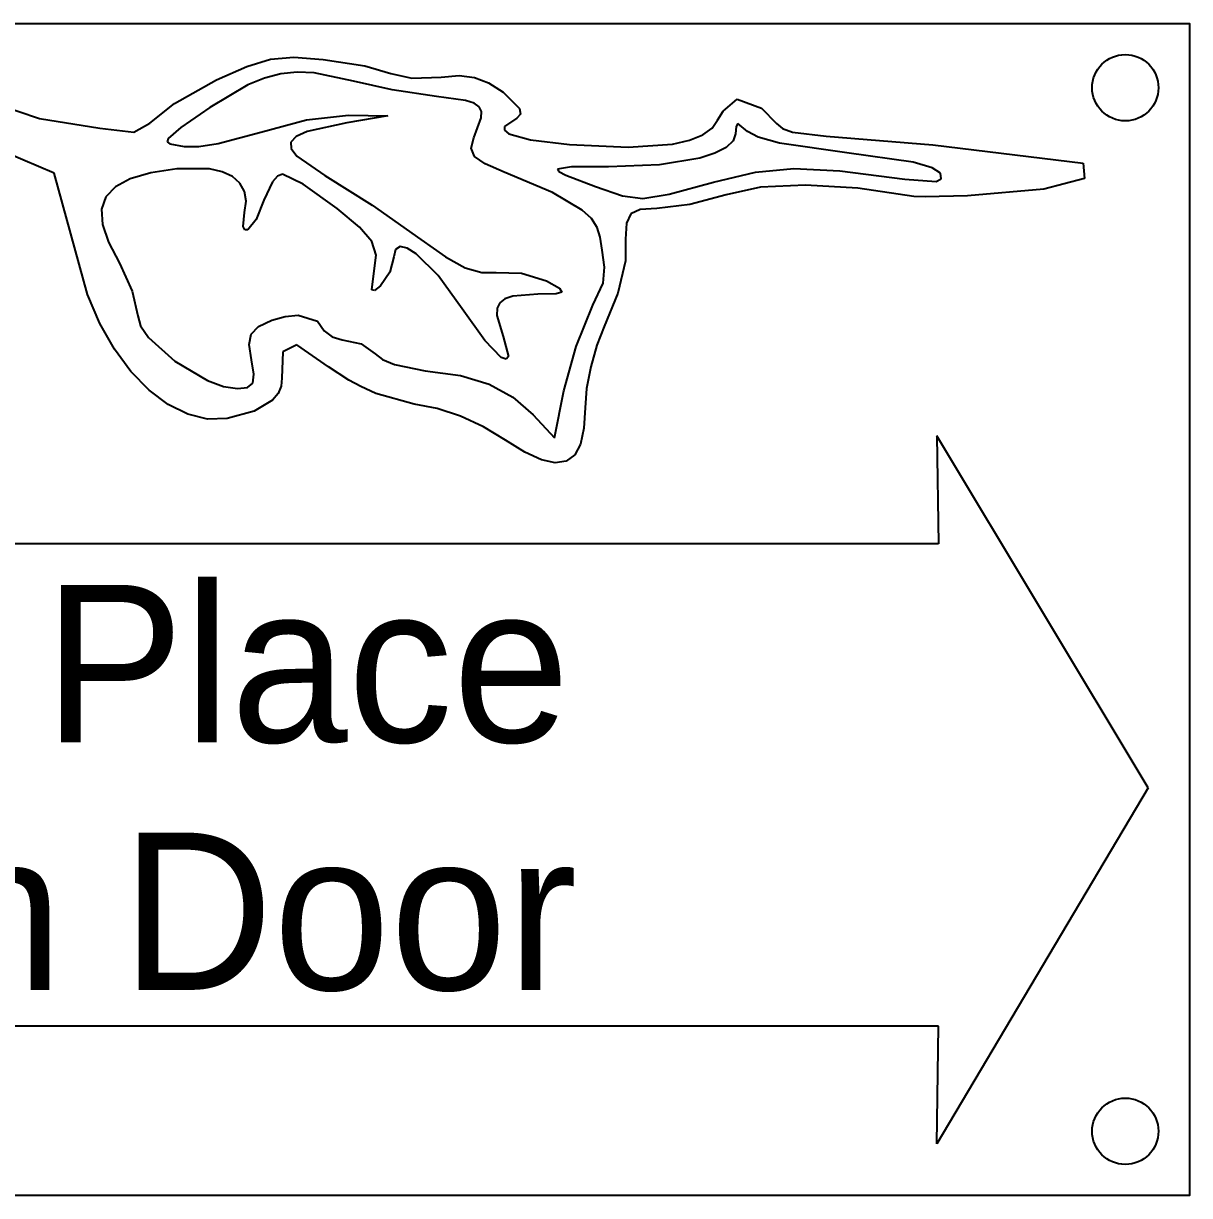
# Model space of a CAD drawing. Extents: x 0 to 8.02, y 0.01 to 4.01.
# Drawn here: x 4.042 to 8.022, y 0.011 to 4.011 of the extents above; entities that cross this region are included whole.
import ezdxf

# ---------------------------------------------------------------- set-up
doc = ezdxf.new("R2010")
doc.units = 0
doc.layers.get('0').update_dxf_attribs({"linetype": 'CONTINUOUS'})
doc.layers.add('LAYER_1', color=7, linetype='CONTINUOUS')

msp = doc.modelspace()

# ---------------------------------------------------------------- linework, layer by layer
at = {"color": 2, "linetype": 'BYBLOCK'}
for p, q in [((7.8814, 1.4031), (7.16, 2.604)), ((7.16, 2.604), (7.1654, 2.2356)), ((7.1654, 2.2356), (1.6156, 2.2356)), ((7.8814, 1.4031), (7.16, 0.1872)), ((7.1654, 0.5891), (1.6156, 0.5891)), ((7.16, 0.1872), (7.1654, 0.5891))]:
    msp.add_line(p, q, dxfattribs=at)
msp.add_lwpolyline([(0.0049, 4.0114), (8.0222, 4.0114), (8.0222, 0.0112), (0.0049, 0.0112)], close=True, dxfattribs=at)
for centre in [(7.8028, 3.792), (7.8028, 0.2306)]:
    msp.add_circle(centre, 0.1132, dxfattribs=at)
at = {"layer": 'LAYER_1', "color": 2}
for p, q in [((4.8041, 3.8646), (4.8851, 3.8891)), ((4.8851, 3.8891), (4.9651, 3.8958)), ((4.9651, 3.8958), (5.0649, 3.8888)), ((5.0649, 3.8888), (5.2065, 3.8667)), ((4.7012, 3.8184), (4.8041, 3.8646)), ((4.9761, 3.8454), (4.9204, 3.8397)), ((5.0344, 3.8429), (4.9761, 3.8454)), ((5.1681, 3.8146), (5.0344, 3.8429)), ((5.2065, 3.8667), (5.2958, 3.8406)), ((5.2958, 3.8406), (5.3678, 3.8251)), ((3.6512, 3.8361), (4.0969, 3.6873)), ((4.5577, 3.7383), (4.7012, 3.8184)), ((4.8077, 3.8015), (4.678, 3.7251)), ((4.865, 3.8251), (4.8077, 3.8015)), ((4.9204, 3.8397), (4.865, 3.8251)), ((5.2998, 3.7853), (5.1681, 3.8146)), ((5.3678, 3.8251), (5.4675, 3.8285)), ((5.4675, 3.8285), (5.5291, 3.8332)), ((5.5291, 3.8332), (5.5811, 3.827)), ((5.5811, 3.827), (5.6291, 3.8086)), ((5.6291, 3.8086), (5.6787, 3.7766)), ((5.4519, 3.7621), (5.2998, 3.7853)), ((5.5504, 3.748), (5.4519, 3.7621)), ((5.6787, 3.7766), (5.735, 3.7207)), ((4.4725, 3.6714), (4.5577, 3.7383)), ((4.678, 3.7251), (4.5788, 3.6568)), ((5.5798, 3.7392), (5.5504, 3.748)), ((5.5977, 3.7273), (5.5798, 3.7392)), ((5.6052, 3.711), (5.5977, 3.7273)), ((5.735, 3.7207), (5.7387, 3.7013)), ((6.4303, 3.7118), (6.4775, 3.7527)), ((6.4775, 3.7527), (6.5615, 3.7223)), ((6.5615, 3.7223), (6.6124, 3.6696)), ((4.0969, 3.6873), (4.3021, 3.6535)), ((4.8514, 3.6409), (5.0079, 3.683)), ((5.0079, 3.683), (5.1513, 3.6988)), ((5.2853, 3.6958), (5.1461, 3.6726)), ((5.1513, 3.6988), (5.2853, 3.6958)), ((5.5787, 3.621), (5.6037, 3.6888)), ((5.6037, 3.6888), (5.6052, 3.711)), ((5.7257, 3.6885), (5.6832, 3.6596)), ((5.7387, 3.7013), (5.7257, 3.6885)), ((6.3923, 3.6539), (6.4113, 3.6818)), ((6.4113, 3.6818), (6.4303, 3.7118)), ((4.3021, 3.6535), (4.419, 3.6405)), ((4.419, 3.6405), (4.4725, 3.6714)), ((4.5788, 3.6568), (4.5355, 3.6185)), ((4.7061, 3.6012), (4.8514, 3.6409)), ((5.0103, 3.6423), (4.9724, 3.6254)), ((5.1461, 3.6726), (5.0103, 3.6423)), ((5.6832, 3.6596), (5.6838, 3.6467)), ((5.6838, 3.6467), (5.699, 3.635)), ((6.3602, 3.631), (6.3923, 3.6539)), ((6.4745, 3.6602), (6.4727, 3.6351)), ((6.4804, 3.6697), (6.4745, 3.6602)), ((6.5128, 3.6432), (6.4804, 3.6697)), ((6.5501, 3.6229), (6.5128, 3.6432)), ((6.6124, 3.6696), (6.6324, 3.6533)), ((6.6324, 3.6533), (6.6673, 3.6408)), ((6.6673, 3.6408), (6.7817, 3.6268)), ((4.5355, 3.6185), (4.5328, 3.6074)), ((4.5328, 3.6074), (4.5415, 3.6)), ((4.6401, 3.5916), (4.7061, 3.6012)), ((4.9724, 3.6254), (4.9541, 3.6063)), ((4.9541, 3.6063), (4.9551, 3.5842)), ((5.5699, 3.5858), (5.5787, 3.621)), ((5.699, 3.635), (5.773, 3.6146)), ((5.773, 3.6146), (5.9056, 3.5983)), ((6.2577, 3.5999), (6.3153, 3.6129)), ((6.3153, 3.6129), (6.3602, 3.631)), ((6.4642, 3.6104), (6.4402, 3.588)), ((6.4727, 3.6351), (6.4642, 3.6104)), ((6.6226, 3.6032), (6.5501, 3.6229)), ((6.8525, 3.5699), (6.6226, 3.6032)), ((6.7817, 3.6268), (7.1457, 3.5968)), ((4.1468, 3.5001), (3.9863, 3.5688)), ((4.5415, 3.6), (4.5898, 3.591)), ((4.5898, 3.591), (4.6401, 3.5916)), ((4.9551, 3.5842), (4.9751, 3.5584)), ((5.5814, 3.5578), (5.5699, 3.5858)), ((5.9056, 3.5983), (6.1057, 3.5889)), ((6.1057, 3.5889), (6.2577, 3.5999)), ((6.4018, 3.5684), (6.3504, 3.5519)), ((6.4402, 3.588), (6.4018, 3.5684)), ((7.0786, 3.5376), (6.8525, 3.5699)), ((7.1457, 3.5968), (7.6588, 3.5345)), ((4.9751, 3.5584), (5.0707, 3.4928)), ((5.6173, 3.5321), (5.5814, 3.5578)), ((5.6821, 3.5038), (5.6173, 3.5321)), ((5.9121, 3.5225), (5.8646, 3.5146)), ((6.0389, 3.5226), (5.9121, 3.5225)), ((6.2134, 3.5292), (6.0389, 3.5226)), ((6.3504, 3.5519), (6.2134, 3.5292)), ((7.1435, 3.5192), (7.0786, 3.5376)), ((7.6588, 3.5345), (7.6641, 3.4824)), ((4.26, 3.0859), (4.1468, 3.5001)), ((4.4064, 3.4812), (4.3555, 3.4542)), ((4.4762, 3.5015), (4.4064, 3.4812)), ((4.5652, 3.5156), (4.4762, 3.5015)), ((4.6767, 3.5157), (4.5652, 3.5156)), ((4.7203, 3.5055), (4.6767, 3.5157)), ((4.7552, 3.4889), (4.7203, 3.5055)), ((4.7808, 3.4663), (4.7552, 3.4889)), ((4.9088, 3.4897), (4.8914, 3.4707)), ((4.9255, 3.4967), (4.9088, 3.4897)), ((4.9962, 3.4624), (4.9255, 3.4967)), ((5.0707, 3.4928), (5.2316, 3.3909)), ((5.8479, 3.4341), (5.6821, 3.5038)), ((5.8646, 3.5146), (5.8696, 3.5061)), ((5.8696, 3.5061), (5.8932, 3.4937)), ((5.8932, 3.4937), (5.9943, 3.4545)), ((6.3974, 3.4697), (6.5404, 3.5037)), ((6.5404, 3.5037), (6.6713, 3.5163)), ((6.6713, 3.5163), (6.8284, 3.5081)), ((6.8284, 3.5081), (7.05, 3.4798)), ((7.1717, 3.5001), (7.1435, 3.5192)), ((7.1575, 3.4722), (7.1743, 3.4814)), ((7.1743, 3.4814), (7.1717, 3.5001)), ((7.6641, 3.4824), (7.5251, 3.4459)), ((4.3555, 3.4542), (4.323, 3.4197)), ((4.7966, 3.438), (4.7808, 3.4663)), ((4.8914, 3.4707), (4.8625, 3.4081)), ((5.113, 3.38), (4.9962, 3.4624)), ((5.9943, 3.4545), (6.086, 3.4226)), ((6.2456, 3.4287), (6.3974, 3.4697)), ((6.3974, 3.4697), (6.3974, 3.4697)), ((6.5571, 3.4522), (6.4399, 3.4268)), ((6.7115, 3.4595), (6.5571, 3.4522)), ((6.8904, 3.449), (6.7115, 3.4595)), ((7.0813, 3.4208), (6.8904, 3.449)), ((7.05, 3.4798), (7.1575, 3.4722)), ((7.5251, 3.4459), (7.2646, 3.4233)), ((4.323, 3.4197), (4.3085, 3.3771)), ((4.7965, 3.3659), (4.802, 3.4044)), ((4.802, 3.4044), (4.7966, 3.438)), ((4.8625, 3.4081), (4.8358, 3.3418)), ((5.9493, 3.3747), (5.8479, 3.4341)), ((6.086, 3.4226), (6.1558, 3.4135)), ((6.1558, 3.4135), (6.2456, 3.4287)), ((6.4399, 3.4268), (6.3167, 3.3934)), ((7.1198, 3.4197), (7.0813, 3.4208)), ((7.2646, 3.4233), (7.1198, 3.4197)), ((4.3085, 3.3771), (4.3117, 3.3256)), ((4.7915, 3.3185), (4.7965, 3.3659)), ((5.1888, 3.3167), (5.113, 3.38)), ((5.2316, 3.3909), (5.3979, 3.2739)), ((5.9802, 3.3456), (5.9493, 3.3747)), ((6.1152, 3.3619), (6.1007, 3.3303)), ((6.1473, 3.3761), (6.1152, 3.3619)), ((6.2035, 3.3794), (6.1473, 3.3761)), ((6.3167, 3.3934), (6.2035, 3.3794)), ((4.3117, 3.3256), (4.3321, 3.2647)), ((4.8358, 3.3418), (4.8071, 3.3065)), ((6.0001, 3.3149), (5.9802, 3.3456)), ((6.1007, 3.3303), (6.0973, 3.275)), ((4.7969, 3.3071), (4.7915, 3.3185)), ((4.8071, 3.3065), (4.7969, 3.3071)), ((5.231, 3.2673), (5.1888, 3.3167)), ((6.0108, 3.2815), (6.0001, 3.3149)), ((6.0166, 3.2381), (6.0108, 3.2815)), ((4.3321, 3.2647), (4.3692, 3.1935)), ((5.2457, 3.2211), (5.231, 3.2673)), ((5.3271, 3.2497), (5.3114, 3.2401)), ((5.3511, 3.2444), (5.3271, 3.2497)), ((5.3818, 3.2256), (5.3511, 3.2444)), ((5.3979, 3.2739), (5.4824, 3.2146)), ((6.0973, 3.275), (6.0973, 3.2018)), ((5.2393, 3.1676), (5.2457, 3.2211)), ((5.3055, 3.2146), (5.292, 3.1629)), ((5.3114, 3.2401), (5.3055, 3.2146)), ((5.457, 3.1517), (5.3818, 3.2256)), ((5.4824, 3.2146), (5.5499, 3.1778)), ((6.0253, 3.1794), (6.0166, 3.2381)), ((6.0973, 3.2018), (6.0705, 3.0908)), ((4.3692, 3.1935), (4.4133, 3.0973)), ((5.2304, 3.1018), (5.2393, 3.1676)), ((5.292, 3.1629), (5.2604, 3.1157)), ((5.5499, 3.1778), (5.6058, 3.1609)), ((5.6058, 3.1609), (5.6558, 3.1615)), ((5.6558, 3.1615), (5.7421, 3.1594)), ((6.0203, 3.1255), (6.0253, 3.1794)), ((5.5397, 3.0379), (5.457, 3.1517)), ((5.7421, 3.1594), (5.8266, 3.1326)), ((5.8266, 3.1326), (5.8717, 3.1075)), ((5.9854, 3.0503), (6.0203, 3.1255)), ((4.3019, 2.9877), (4.26, 3.0859)), ((4.4133, 3.0973), (4.4317, 3.0137)), ((5.2403, 3.0995), (5.2304, 3.1018)), ((5.2604, 3.1157), (5.2403, 3.0995)), ((5.7126, 3.0806), (5.6854, 3.0717)), ((5.7979, 3.0874), (5.7126, 3.0806)), ((5.8598, 3.0888), (5.7979, 3.0874)), ((5.879, 3.094), (5.8598, 3.0888)), ((5.8717, 3.1075), (5.879, 3.094)), ((6.0705, 3.0908), (6.0242, 2.977)), ((5.6676, 3.0581), (5.6587, 3.0393)), ((5.6854, 3.0717), (5.6676, 3.0581)), ((5.9284, 2.9091), (5.9854, 3.0503)), ((5.9854, 3.0503), (5.9854, 3.0503)), ((4.4317, 3.0137), (4.4416, 2.9792)), ((4.8898, 2.9986), (4.9348, 3.0113)), ((4.9348, 3.0113), (4.9797, 3.0162)), ((4.9797, 3.0162), (5.0454, 2.9951)), ((5.6165, 2.9289), (5.5397, 3.0379)), ((5.6587, 3.0393), (5.6581, 3.0144)), ((5.6581, 3.0144), (5.6794, 2.9435)), ((4.352, 2.8997), (4.3019, 2.9877)), ((4.4416, 2.9792), (4.4686, 2.94)), ((4.8189, 2.9513), (4.8438, 2.9769)), ((4.8438, 2.9769), (4.8898, 2.9986)), ((5.0454, 2.9951), (5.0676, 2.9625)), ((5.0676, 2.9625), (5.095, 2.9413)), ((6.0242, 2.977), (5.9988, 2.9132)), ((4.4686, 2.94), (4.5587, 2.8587)), ((4.812, 2.9156), (4.8189, 2.9513)), ((5.095, 2.9413), (5.1294, 2.9315)), ((5.1294, 2.9315), (5.194, 2.9176)), ((5.6727, 2.8719), (5.6165, 2.9289)), ((5.6794, 2.9435), (5.6973, 2.8743)), ((4.4086, 2.8233), (4.352, 2.8997)), ((4.8199, 2.8639), (4.812, 2.9156)), ((4.9273, 2.891), (4.924, 2.8006)), ((4.9749, 2.9148), (4.9273, 2.891)), ((5.0835, 2.8398), (4.9749, 2.9148)), ((5.194, 2.9176), (5.2428, 2.8842)), ((5.2428, 2.8842), (5.2678, 2.865)), ((5.8861, 2.7572), (5.9284, 2.9091)), ((5.9988, 2.9132), (5.978, 2.8396)), ((4.5587, 2.8587), (4.6704, 2.7928)), ((4.8283, 2.8143), (4.8199, 2.8639)), ((5.2678, 2.865), (5.3083, 2.8476)), ((5.3083, 2.8476), (5.413, 2.826)), ((5.6897, 2.8652), (5.6727, 2.8719)), ((5.6973, 2.8743), (5.6897, 2.8652)), ((4.4703, 2.7599), (4.4086, 2.8233)), ((4.8245, 2.7839), (4.8283, 2.8143)), ((4.924, 2.8006), (4.9217, 2.7734)), ((5.1524, 2.7938), (5.0835, 2.8398)), ((5.413, 2.826), (5.5334, 2.8095)), ((5.5334, 2.8095), (5.6314, 2.7804)), ((5.978, 2.8396), (5.964, 2.7654)), ((4.6704, 2.7928), (4.7247, 2.7727)), ((4.7247, 2.7727), (4.7726, 2.765)), ((4.7726, 2.765), (4.8066, 2.7688)), ((4.8066, 2.7688), (4.8245, 2.7839)), ((4.9217, 2.7734), (4.9109, 2.7483)), ((5.193, 2.7727), (5.1524, 2.7938)), ((5.2442, 2.7488), (5.193, 2.7727)), ((5.6314, 2.7804), (5.7123, 2.7365)), ((5.964, 2.7654), (5.9588, 2.6996)), ((4.5354, 2.7108), (4.4703, 2.7599)), ((4.8919, 2.7257), (4.8297, 2.6884)), ((4.9109, 2.7483), (4.8919, 2.7257)), ((5.3751, 2.7118), (5.2442, 2.7488)), ((5.7123, 2.7365), (5.7816, 2.6756)), ((5.8542, 2.5976), (5.8861, 2.7572)), ((4.6026, 2.6774), (4.5354, 2.7108)), ((4.8297, 2.6884), (4.7368, 2.6629)), ((5.4538, 2.6968), (5.3751, 2.7118)), ((5.5334, 2.6709), (5.4538, 2.6968)), ((5.9588, 2.6996), (5.955, 2.6297)), ((4.6702, 2.661), (4.6026, 2.6774)), ((4.7368, 2.6629), (4.6702, 2.661)), ((5.6118, 2.6349), (5.5334, 2.6709)), ((5.7816, 2.6756), (5.8542, 2.5976)), ((5.6867, 2.5897), (5.6118, 2.6349)), ((5.955, 2.6297), (5.9433, 2.5761)), ((5.7535, 2.5483), (5.6867, 2.5897)), ((5.9433, 2.5761), (5.9233, 2.5387)), ((5.8101, 2.5223), (5.7535, 2.5483)), ((5.8571, 2.512), (5.8101, 2.5223)), ((5.9233, 2.5387), (5.8947, 2.5174)), ((5.8947, 2.5174), (5.8571, 2.512))]:
    msp.add_line(p, q, dxfattribs=at)

# ---------------------------------------------------------------- texts
at = {"color": 2, "linetype": 'BYBLOCK'}
for s, p in [('Please Place', (1.7163, 1.5584)), ('Mail On Door', (1.7031, 0.7131))]:
    msp.add_text(s, height=0.536825, dxfattribs=at).set_placement(p)

doc.saveas('drawing.dxf')
